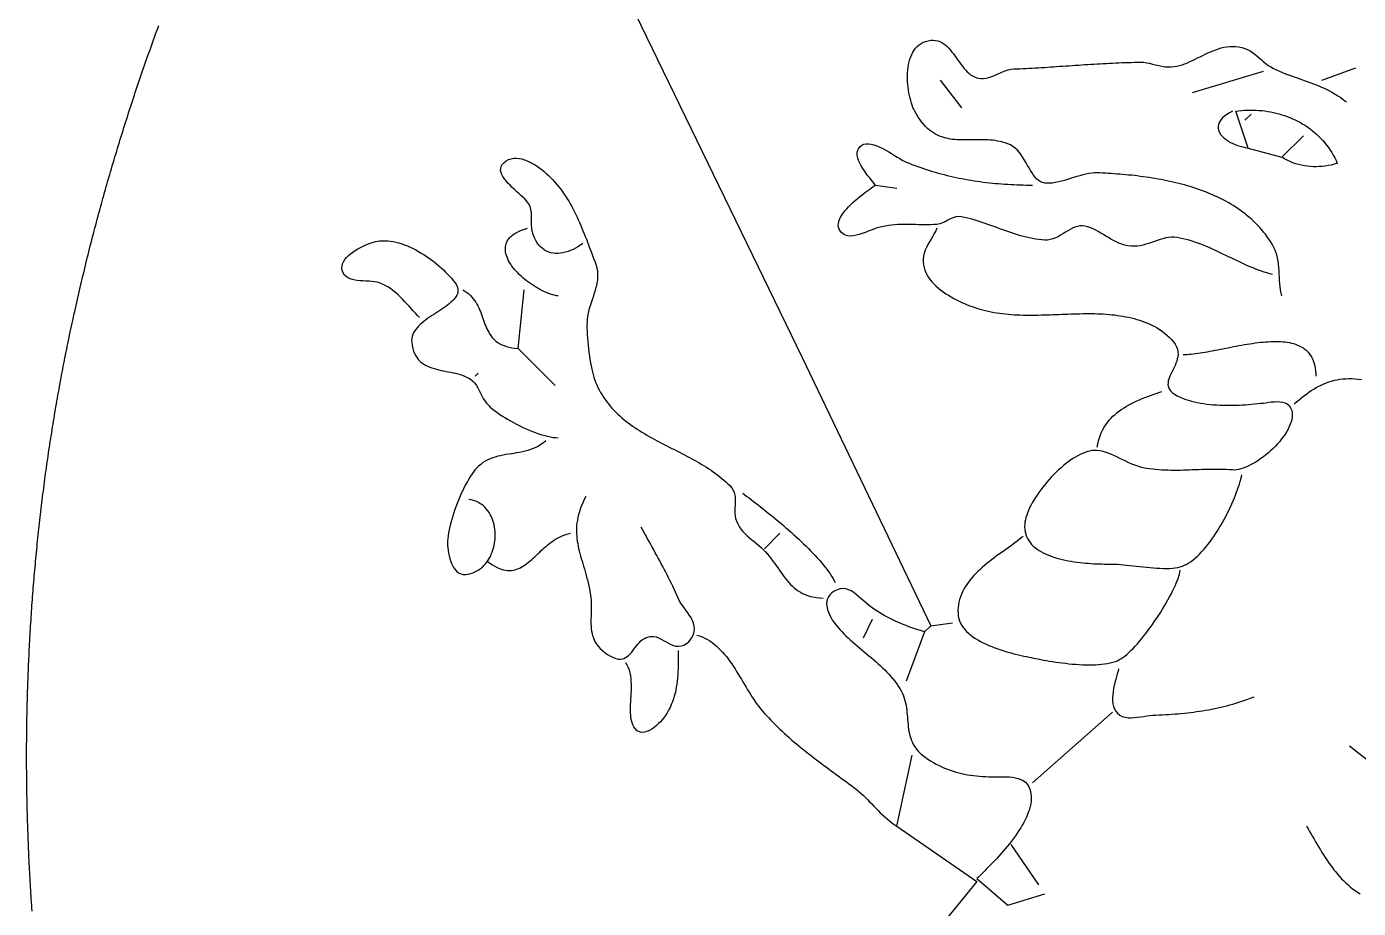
# Model space of a CAD drawing. Header units: millimetres. Extents: x 144 to 1034, y 80 to 1104.
# Drawn here: x 143.9 to 576.4, y 660.9 to 946.9 of the extents above; entities that cross this region are included whole.
import ezdxf

# ---------------------------------------------------------------- set-up
doc = ezdxf.new("R2010")
doc.units = ezdxf.units.MM
doc.layers.add('0_0_0', color=3, linetype='Continuous')

msp = doc.modelspace()

# ---------------------------------------------------------------- linework, layer by layer
at = {"layer": '0_0_0'}
for points in [[(312.69, 1010.56), (395.78, 839.56), (437.52, 752.56), (435.52, 750.56), (434.45, 750.9), (433.41, 751.24), (432.39, 751.58), (431.4, 751.92), (430.42, 752.27), (429.47, 752.62), (428.53, 752.99), (427.62, 753.36), (426.71, 753.74), (425.82, 754.14), (424.94, 754.56), (424.07, 754.99), (423.21, 755.45), (422.35, 755.93), (421.5, 756.43), (420.65, 756.96), (419.8, 757.52), (418.95, 758.11), (418.09, 758.74), (417.23, 759.4), (416.36, 760.09), (415.48, 760.83), (414.77, 761.45), (414.03, 762.1), (413.27, 762.73), (412.49, 763.33), (411.67, 763.85), (410.83, 764.27), (409.95, 764.55), (409.04, 764.66), (408.1, 764.58), (407.12, 764.27), (406.18, 763.79), (405.4, 763.24), (404.78, 762.65), (404.31, 762), (403.98, 761.31), (403.78, 760.59), (403.69, 759.84), (403.72, 759.06), (403.85, 758.27), (404.06, 757.48), (404.36, 756.67), (404.73, 755.88), (405.16, 755.09), (405.64, 754.32), (406.16, 753.58), (406.73, 752.83), (407.33, 752.1), (407.96, 751.39), (408.6, 750.68), (409.27, 750), (409.95, 749.32), (410.65, 748.65), (411.37, 747.99), (412.1, 747.34), (412.84, 746.69), (413.59, 746.05), (414.34, 745.41), (415.1, 744.77), (415.87, 744.14), (416.63, 743.5), (417.4, 742.86), (418.16, 742.22), (418.92, 741.57), (419.67, 740.92), (420.42, 740.26), (421.15, 739.6), (421.87, 738.92), (422.58, 738.23), (423.27, 737.53), (423.94, 736.82), (424.59, 736.09), (425.23, 735.35), (425.83, 734.58), (426.42, 733.8), (426.97, 733), (427.5, 732.18), (427.93, 731.41), (428.31, 730.64), (428.64, 729.87), (428.91, 729.09), (429.14, 728.31), (429.33, 727.53), (429.48, 726.75), (429.61, 725.97), (429.71, 725.2), (429.79, 724.42), (429.86, 723.64), (429.93, 722.87), (429.99, 722.1), (430.05, 721.33), (430.12, 720.57), (430.2, 719.81), (430.3, 719.06), (430.43, 718.31), (430.58, 717.57), (430.76, 716.83), (430.99, 716.1), (431.26, 715.38), (431.58, 714.67), (431.95, 713.96), (432.39, 713.27), (432.89, 712.58), (433.46, 711.91), (434.1, 711.24), (434.83, 710.59), (435.64, 709.95), (436.54, 709.32), (437.46, 708.74), (438.37, 708.19), (439.28, 707.69), (440.19, 707.22), (441.1, 706.79), (442.01, 706.38), (442.92, 706.01), (443.84, 705.68), (444.76, 705.37), (445.68, 705.09), (446.62, 704.84), (447.55, 704.61), (448.5, 704.41), (449.45, 704.24), (450.41, 704.08), (451.38, 703.95), (452.37, 703.84), (453.36, 703.75), (454.36, 703.68), (455.38, 703.63), (456.41, 703.59), (457.46, 703.57), (458.52, 703.56), (459.36, 703.57), (460.24, 703.58), (461.18, 703.59), (462.13, 703.57), (463.1, 703.53), (464.06, 703.44), (465, 703.28), (465.91, 703.05), (466.76, 702.74), (467.54, 702.32), (468.24, 701.79), (468.84, 701.13), (469.32, 700.33), (469.63, 699.59), (469.86, 698.84), (470.02, 698.06), (470.1, 697.27), (470.12, 696.46), (470.07, 695.64), (469.96, 694.81), (469.79, 693.96), (469.57, 693.11), (469.29, 692.24), (468.97, 691.38), (468.6, 690.5), (468.18, 689.62), (467.73, 688.74), (467.24, 687.87), (466.71, 686.99), (466.16, 686.11), (465.57, 685.24), (464.97, 684.37), (464.34, 683.51), (463.69, 682.66), (463.03, 681.82), (462.36, 680.99), (461.67, 680.18), (460.99, 679.38), (460.3, 678.59), (459.61, 677.83), (458.92, 677.08), (458.24, 676.35), (457.58, 675.65), (456.92, 674.97), (456.28, 674.31), (455.66, 673.68), (455.06, 673.08), (454.49, 672.51), (453.95, 671.97), (453.44, 671.47), (452.96, 670.99), (452.52, 670.56), (462.56, 661.86), (474.52, 665.56)], [(145.72, 660.01), (145.65, 660.98), (145.58, 661.94), (145.52, 662.91), (145.45, 663.87), (145.39, 664.84), (145.33, 665.8), (145.27, 666.76), (145.21, 667.73), (145.15, 668.69), (145.1, 669.66), (145.04, 670.62), (144.99, 671.59), (144.94, 672.55), (144.88, 673.52), (144.83, 674.48), (144.79, 675.45), (144.74, 676.41), (144.69, 677.38), (144.65, 678.34), (144.61, 679.31), (144.57, 680.27), (144.53, 681.24), (144.49, 682.2), (144.45, 683.17), (144.41, 684.13), (144.38, 685.1), (144.34, 686.06), (144.31, 687.03), (144.28, 687.99), (144.25, 688.96), (144.22, 689.92), (144.19, 690.88), (144.17, 691.85), (144.14, 692.81), (144.12, 693.78), (144.1, 694.74), (144.08, 695.71), (144.06, 696.67), (144.04, 697.64), (144.03, 698.6), (144.01, 699.56), (144, 700.53), (143.98, 701.49), (143.97, 702.46), (143.96, 703.42), (143.95, 704.38), (143.95, 705.35), (143.94, 706.31), (143.94, 707.28), (143.93, 708.24), (143.93, 709.2), (143.93, 710.17), (143.93, 711.13), (143.93, 712.09), (143.94, 713.06), (143.94, 714.02), (143.95, 714.98), (143.95, 715.94), (143.96, 716.91), (143.97, 717.87), (143.98, 718.83), (144, 719.8), (144.01, 720.76), (144.03, 721.72), (144.04, 722.68), (144.06, 723.64), (144.08, 724.61), (144.1, 725.57), (144.12, 726.53), (144.15, 727.49), (144.17, 728.45), (144.2, 729.42), (144.23, 730.38), (144.25, 731.34), (144.28, 732.3), (144.32, 733.26), (144.35, 734.22), (144.38, 735.18), (144.42, 736.14), (144.45, 737.1), (144.49, 738.06), (144.53, 739.02), (144.57, 739.98), (144.61, 740.94), (144.66, 741.9), (144.7, 742.86), (144.75, 743.82), (144.8, 744.78), (144.85, 745.74), (144.9, 746.7), (144.95, 747.66), (145, 748.62), (145.05, 749.57), (145.11, 750.53), (145.17, 751.49), (145.22, 752.45), (145.28, 753.41), (145.35, 754.36), (145.41, 755.32), (145.47, 756.28), (145.54, 757.24), (145.6, 758.19), (145.67, 759.15), (145.74, 760.11), (145.81, 761.06), (145.88, 762.02), (145.95, 762.97), (146.03, 763.93), (146.1, 764.89), (146.18, 765.84), (146.26, 766.8), (146.34, 767.75), (146.42, 768.7), (146.5, 769.66), (146.59, 770.61), (146.67, 771.57), (146.76, 772.52), (146.85, 773.47), (146.94, 774.43), (147.03, 775.38), (147.12, 776.33), (147.21, 777.29), (147.31, 778.24), (147.4, 779.19), (147.5, 780.14), (147.6, 781.1), (147.7, 782.05), (147.8, 783), (147.9, 783.95), (148.01, 784.9), (148.11, 785.85), (148.22, 786.8), (148.33, 787.75), (148.44, 788.7), (148.55, 789.65), (148.66, 790.6), (148.77, 791.55), (148.89, 792.5), (149.01, 793.44), (149.12, 794.39), (149.24, 795.34), (149.36, 796.29), (149.49, 797.24), (149.61, 798.18), (149.73, 799.13), (149.86, 800.08), (149.99, 801.02), (150.11, 801.97), (150.24, 802.91), (150.38, 803.86), (150.51, 804.8), (150.64, 805.75), (150.78, 806.69), (150.92, 807.64), (151.05, 808.58), (151.19, 809.52), (151.33, 810.47), (151.48, 811.41), (151.62, 812.35), (151.77, 813.3), (151.91, 814.24), (152.06, 815.18), (152.21, 816.12), (152.36, 817.06), (152.51, 818), (152.66, 818.94), (152.82, 819.88), (152.98, 820.82), (153.13, 821.76), (153.29, 822.7), (153.45, 823.64), (153.61, 824.58), (153.78, 825.52), (153.94, 826.45), (154.11, 827.39), (154.27, 828.33), (154.44, 829.26), (154.61, 830.2), (154.78, 831.14), (154.96, 832.07), (155.13, 833.01), (155.3, 833.94), (155.48, 834.88), (155.66, 835.81), (155.84, 836.74), (156.02, 837.68), (156.2, 838.61), (156.38, 839.54), (156.57, 840.47), (156.76, 841.41), (156.94, 842.34), (157.13, 843.27), (157.32, 844.2), (157.52, 845.13), (157.71, 846.06), (157.9, 846.99), (158.1, 847.92), (158.3, 848.85), (158.5, 849.78), (158.7, 850.7), (158.9, 851.63), (159.1, 852.56), (159.31, 853.53), (159.53, 854.5), (159.75, 855.47), (159.96, 856.44), (160.18, 857.42), (160.41, 858.39), (160.63, 859.36), (160.85, 860.33), (161.08, 861.3), (161.3, 862.27), (161.53, 863.24), (161.76, 864.21), (161.99, 865.18), (162.22, 866.14), (162.45, 867.11), (162.69, 868.08), (162.92, 869.05), (163.16, 870.02), (163.4, 870.99), (163.64, 871.95), (163.88, 872.92), (164.12, 873.89), (164.37, 874.85), (164.61, 875.82), (164.86, 876.79), (165.11, 877.75), (165.36, 878.72), (165.61, 879.68), (165.86, 880.65), (166.11, 881.61), (166.37, 882.58), (166.62, 883.54), (166.88, 884.51), (167.14, 885.47), (167.4, 886.43), (167.66, 887.4), (167.93, 888.36), (168.19, 889.32), (168.45, 890.28), (168.72, 891.24), (168.99, 892.21), (169.26, 893.17), (169.53, 894.13), (169.8, 895.09), (170.08, 896.05), (170.35, 897.01), (170.63, 897.97), (170.91, 898.93), (171.18, 899.88), (171.46, 900.84), (171.75, 901.8), (172.03, 902.76), (172.31, 903.72), (172.6, 904.67), (172.89, 905.63), (173.17, 906.58), (173.46, 907.54), (173.76, 908.5), (174.05, 909.45), (174.34, 910.41), (174.64, 911.36), (174.93, 912.31), (175.23, 913.27), (175.53, 914.22), (175.83, 915.17), (176.13, 916.13), (176.44, 917.08), (176.74, 918.03), (177.05, 918.98), (177.35, 919.93), (177.66, 920.88), (177.97, 921.83), (178.28, 922.78), (178.59, 923.73), (178.91, 924.68), (179.22, 925.63), (179.54, 926.57), (179.86, 927.52), (180.18, 928.47), (180.5, 929.41), (180.82, 930.36), (181.14, 931.31), (181.47, 932.25), (181.79, 933.2), (182.12, 934.14), (182.45, 935.08), (182.78, 936.03), (183.11, 936.97), (183.44, 937.91), (183.78, 938.85), (184.11, 939.8), (184.45, 940.74), (184.79, 941.68), (185.13, 942.62), (185.47, 943.56), (185.81, 944.5), (186.15, 945.43), (186.5, 946.37), (186.84, 947.31)], [(551.52, 859.56), (551.29, 860.52), (551.11, 861.52), (550.98, 862.53), (550.87, 863.57), (550.79, 864.62), (550.72, 865.68), (550.66, 866.74), (550.6, 867.79), (550.52, 868.85), (550.42, 869.88), (550.28, 870.9), (550.11, 871.9), (549.88, 872.87), (549.6, 873.81), (549.25, 874.7), (548.82, 875.56), (548.33, 876.4), (547.81, 877.22), (547.28, 878.02), (546.73, 878.81), (546.16, 879.57), (545.58, 880.31), (544.97, 881.04), (544.35, 881.75), (543.72, 882.44), (543.06, 883.11), (542.4, 883.76), (541.71, 884.4), (541.01, 885.02), (540.3, 885.62), (539.57, 886.2), (538.83, 886.77), (538.08, 887.32), (537.31, 887.86), (536.54, 888.38), (535.74, 888.88), (534.94, 889.37), (534.13, 889.85), (533.3, 890.31), (532.47, 890.75), (531.62, 891.18), (530.77, 891.6), (529.9, 892), (529.03, 892.39), (528.15, 892.76), (527.26, 893.13), (526.37, 893.48), (525.46, 893.81), (524.55, 894.14), (523.63, 894.45), (522.71, 894.75), (521.78, 895.04), (520.85, 895.31), (519.91, 895.58), (518.97, 895.83), (518.02, 896.08), (517.07, 896.31), (516.12, 896.53), (515.16, 896.75), (514.2, 896.95), (513.24, 897.14), (512.28, 897.33), (511.31, 897.5), (510.35, 897.67), (509.38, 897.83), (508.42, 897.98), (507.46, 898.12), (506.49, 898.25), (505.53, 898.38), (504.57, 898.5), (503.61, 898.61), (502.66, 898.71), (501.7, 898.81), (500.75, 898.9), (499.81, 898.99), (498.87, 899.07), (497.93, 899.14), (497, 899.21), (496.07, 899.27), (495.15, 899.33), (494.23, 899.38), (493.32, 899.43), (492.42, 899.48), (491.52, 899.52), (490.66, 899.52), (489.77, 899.44), (488.84, 899.3), (487.89, 899.11), (486.91, 898.87), (485.92, 898.6), (484.92, 898.31), (483.91, 898), (482.9, 897.68), (481.89, 897.37), (480.89, 897.08), (479.91, 896.8), (478.94, 896.56), (478, 896.37), (477.09, 896.22), (476.22, 896.14), (475.38, 896.13), (474.59, 896.21), (473.84, 896.37), (473.18, 896.64), (472.56, 897.03), (471.98, 897.52), (471.44, 898.1), (470.92, 898.77), (470.42, 899.49), (469.93, 900.28), (469.45, 901.1), (468.96, 901.94), (468.47, 902.8), (467.96, 903.66), (467.43, 904.51), (466.87, 905.33), (466.28, 906.11), (465.64, 906.83), (464.95, 907.5), (464.21, 908.08), (463.4, 908.57), (462.52, 908.95), (461.7, 909.23), (460.87, 909.46), (460.05, 909.66), (459.23, 909.83), (458.42, 909.96), (457.61, 910.07), (456.8, 910.15), (456, 910.21), (455.2, 910.25), (454.41, 910.27), (453.62, 910.28), (452.83, 910.28), (452.05, 910.27), (451.28, 910.26), (450.51, 910.25), (449.75, 910.23), (448.99, 910.22), (448.24, 910.22), (447.49, 910.22), (446.75, 910.24), (446.01, 910.27), (445.28, 910.32), (444.56, 910.39), (443.85, 910.49), (443.14, 910.61), (442.44, 910.76), (441.74, 910.95), (441.06, 911.17), (440.38, 911.42), (439.7, 911.72), (439.04, 912.06), (438.38, 912.45), (437.74, 912.89), (437.1, 913.39), (436.46, 913.93), (435.84, 914.54), (435.23, 915.21), (434.62, 915.94), (434.03, 916.73), (433.44, 917.6), (432.86, 918.54), (432.29, 919.56), (432.01, 920.13), (431.73, 920.76), (431.47, 921.45), (431.22, 922.17), (430.99, 922.95), (430.78, 923.75), (430.59, 924.59), (430.42, 925.46), (430.27, 926.36), (430.15, 927.27), (430.06, 928.19), (429.99, 929.13), (429.96, 930.07), (429.96, 931), (429.99, 931.94), (430.06, 932.86), (430.17, 933.77), (430.31, 934.66), (430.5, 935.53), (430.73, 936.37), (431.01, 937.18), (431.33, 937.94), (431.7, 938.67), (432.13, 939.35), (432.6, 939.98), (433.13, 940.55), (433.71, 941.06), (434.35, 941.5), (435.05, 941.87), (435.82, 942.17), (436.64, 942.39), (437.53, 942.52), (438.32, 942.55), (439.07, 942.48), (439.78, 942.33), (440.45, 942.09), (441.09, 941.77), (441.7, 941.39), (442.28, 940.95), (442.84, 940.46), (443.38, 939.92), (443.9, 939.33), (444.4, 938.72), (444.9, 938.08), (445.39, 937.42), (445.87, 936.75), (446.35, 936.08), (446.82, 935.41), (447.31, 934.74), (447.8, 934.1), (448.3, 933.48), (448.81, 932.89), (449.34, 932.33), (449.89, 931.82), (450.46, 931.36), (451.06, 930.97), (451.69, 930.63), (452.35, 930.37), (453.04, 930.19), (453.77, 930.1), (454.54, 930.1), (455.49, 930.22), (456.41, 930.44), (457.31, 930.74), (458.19, 931.09), (459.07, 931.48), (459.95, 931.88), (460.83, 932.27), (461.72, 932.62), (462.63, 932.91), (463.56, 933.12), (464.52, 933.22), (465.5, 933.26), (466.47, 933.3), (467.45, 933.35), (468.44, 933.4), (469.42, 933.45), (470.41, 933.51), (471.4, 933.56), (472.39, 933.62), (473.39, 933.68), (474.39, 933.75), (475.39, 933.81), (476.39, 933.88), (477.39, 933.94), (478.39, 934.01), (479.4, 934.08), (480.41, 934.15), (481.42, 934.21), (482.42, 934.28), (483.43, 934.35), (484.44, 934.42), (485.45, 934.49), (486.46, 934.56), (487.48, 934.62), (488.49, 934.69), (489.5, 934.75), (490.51, 934.81), (491.52, 934.87), (492.53, 934.93), (493.54, 934.99), (494.54, 935.04), (495.55, 935.09), (496.56, 935.14), (497.56, 935.19), (498.56, 935.23), (499.56, 935.27), (500.56, 935.31), (501.56, 935.34), (502.55, 935.37), (503.55, 935.39), (504.54, 935.41), (505.52, 935.43), (506.54, 935.39), (507.55, 935.26), (508.55, 935.06), (509.55, 934.83), (510.53, 934.58), (511.52, 934.33), (512.51, 934.11), (513.51, 933.95), (514.51, 933.87), (515.52, 933.89), (516.45, 933.99), (517.35, 934.15), (518.24, 934.36), (519.12, 934.61), (519.98, 934.9), (520.83, 935.23), (521.68, 935.59), (522.51, 935.97), (523.35, 936.37), (524.17, 936.78), (525, 937.19), (525.83, 937.61), (526.66, 938.01), (527.49, 938.41), (528.34, 938.79), (529.19, 939.15), (530.05, 939.48), (530.92, 939.77), (531.8, 940.03), (532.71, 940.24), (533.63, 940.4), (534.57, 940.5), (535.53, 940.54), (536.51, 940.51), (537.52, 940.41), (538.55, 940.21), (539.49, 939.91), (540.37, 939.52), (541.2, 939.07), (541.98, 938.55), (542.73, 937.99), (543.45, 937.4), (544.16, 936.78), (544.88, 936.16), (545.6, 935.55), (546.34, 934.95), (547.11, 934.38), (547.92, 933.86), (548.78, 933.4), (549.8, 932.92), (550.79, 932.48), (551.77, 932.06), (552.73, 931.67), (553.67, 931.31), (554.61, 930.96), (555.53, 930.62), (556.44, 930.3), (557.34, 929.98), (558.23, 929.67), (559.12, 929.36), (560, 929.05), (560.88, 928.74), (561.75, 928.41), (562.63, 928.07), (563.5, 927.72), (564.37, 927.35), (565.25, 926.95), (566.13, 926.53), (567.02, 926.08), (567.91, 925.59), (568.81, 925.07), (569.72, 924.51), (570.64, 923.91), (571.58, 923.26), (572.52, 922.56)], [(522.52, 925.56), (545.52, 932.56)], [(564.52, 929.56), (575.52, 933.56)], [(440.52, 929.56), (447.52, 920.56)], [(535.52, 919.56), (534.53, 919.01), (533.66, 918.45), (532.92, 917.9), (532.29, 917.34), (531.79, 916.78), (531.39, 916.22), (531.1, 915.66), (530.91, 915.11), (530.81, 914.57), (530.81, 914.03), (530.9, 913.5), (531.07, 912.98), (531.32, 912.48), (531.64, 911.98), (532.04, 911.51), (532.5, 911.05), (533.01, 910.61), (533.59, 910.18), (534.22, 909.78), (534.89, 909.41), (535.6, 909.06), (536.36, 908.73), (537.14, 908.44), (537.96, 908.17), (538.79, 907.93), (539.65, 907.73), (540.52, 907.56), (536.52, 919.56), (537.46, 919.68), (538.41, 919.77), (539.35, 919.84), (540.3, 919.88), (541.25, 919.9), (542.2, 919.89), (543.14, 919.85), (544.09, 919.79), (545.03, 919.71), (545.97, 919.59), (546.91, 919.46), (547.84, 919.29), (548.76, 919.1), (549.68, 918.89), (550.6, 918.65), (551.5, 918.38), (552.39, 918.09), (553.28, 917.77), (554.15, 917.43), (555.02, 917.06), (555.87, 916.67), (556.71, 916.25), (557.53, 915.8), (558.34, 915.33), (559.14, 914.84), (559.91, 914.32), (560.68, 913.77), (561.42, 913.2), (562.15, 912.6), (562.85, 911.98), (563.54, 911.34), (564.2, 910.66), (564.85, 909.97), (565.47, 909.24), (566.06, 908.5), (566.64, 907.72), (567.19, 906.92), (567.71, 906.1), (568.2, 905.25), (568.67, 904.38), (569.11, 903.48), (569.52, 902.56), (568.55, 902.29), (567.57, 902.06), (566.6, 901.87), (565.62, 901.72), (564.64, 901.61), (563.67, 901.53), (562.69, 901.5), (561.72, 901.52), (560.76, 901.57), (559.8, 901.67), (558.84, 901.81), (557.89, 901.99), (556.95, 902.22), (556.02, 902.49), (555.1, 902.81), (554.19, 903.18), (553.29, 903.59), (552.4, 904.05), (551.52, 904.56), (558.52, 911.56)], [(541.52, 918.56), (539.52, 916.56)], [(548.52, 866.56), (547.6, 866.79), (546.68, 867.05), (545.76, 867.33), (544.86, 867.63), (543.95, 867.95), (543.05, 868.29), (542.15, 868.65), (541.26, 869.02), (540.37, 869.4), (539.48, 869.8), (538.59, 870.2), (537.71, 870.62), (536.82, 871.04), (535.94, 871.46), (535.05, 871.89), (534.17, 872.32), (533.28, 872.75), (532.39, 873.18), (531.5, 873.61), (530.6, 874.03), (529.71, 874.45), (528.81, 874.85), (527.9, 875.25), (526.99, 875.64), (526.08, 876.01), (525.15, 876.37), (524.23, 876.71), (523.29, 877.04), (522.35, 877.34), (521.4, 877.63), (520.45, 877.89), (519.48, 878.13), (518.51, 878.34), (517.52, 878.52), (516.58, 878.63), (515.64, 878.64), (514.71, 878.55), (513.79, 878.39), (512.87, 878.16), (511.96, 877.89), (511.05, 877.59), (510.14, 877.27), (509.22, 876.94), (508.3, 876.62), (507.37, 876.33), (506.43, 876.08), (505.48, 875.88), (504.51, 875.74), (503.53, 875.69), (502.52, 875.74), (501.48, 875.88), (500.48, 876.1), (499.52, 876.39), (498.6, 876.73), (497.71, 877.13), (496.85, 877.56), (496.01, 878.02), (495.18, 878.5), (494.36, 879), (493.55, 879.49), (492.74, 879.98), (491.92, 880.45), (491.08, 880.9), (490.23, 881.31), (489.36, 881.67), (488.46, 881.98), (487.52, 882.23), (486.7, 882.34), (485.9, 882.3), (485.11, 882.15), (484.33, 881.89), (483.55, 881.55), (482.77, 881.15), (482, 880.7), (481.22, 880.22), (480.44, 879.73), (479.65, 879.26), (478.84, 878.81), (478.02, 878.41), (477.18, 878.08), (476.32, 877.84), (475.44, 877.7), (474.52, 877.68), (473.54, 877.76), (472.56, 877.87), (471.57, 878.01), (470.59, 878.18), (469.62, 878.38), (468.64, 878.61), (467.67, 878.85), (466.69, 879.12), (465.72, 879.41), (464.75, 879.72), (463.78, 880.03), (462.82, 880.36), (461.85, 880.7), (460.89, 881.05), (459.93, 881.4), (458.96, 881.75), (458.01, 882.1), (457.05, 882.45), (456.09, 882.79), (455.13, 883.13), (454.18, 883.46), (453.23, 883.77), (452.27, 884.07), (451.32, 884.35), (450.37, 884.62), (449.42, 884.86), (448.47, 885.08), (447.52, 885.27), (446.54, 885.34), (445.62, 885.21), (444.74, 884.93), (443.89, 884.55), (443.05, 884.11), (442.21, 883.66), (441.36, 883.26), (440.46, 882.95), (439.52, 882.79), (438.48, 882.72), (437.45, 882.68), (436.44, 882.66), (435.45, 882.66), (434.47, 882.67), (433.5, 882.69), (432.54, 882.72), (431.59, 882.74), (430.63, 882.76), (429.67, 882.78), (428.71, 882.78), (427.75, 882.76), (426.77, 882.72), (425.78, 882.66), (424.77, 882.56), (423.74, 882.43), (422.7, 882.26), (421.62, 882.04), (420.52, 881.78), (419.81, 881.56), (419.02, 881.28), (418.15, 880.94), (417.23, 880.57), (416.27, 880.2), (415.28, 879.85), (414.3, 879.53), (413.32, 879.27), (412.36, 879.09), (411.45, 879.02), (410.6, 879.07), (409.82, 879.26), (409.13, 879.63), (408.52, 880.14), (408.06, 880.68), (407.73, 881.25), (407.53, 881.85), (407.46, 882.47), (407.5, 883.11), (407.64, 883.77), (407.88, 884.43), (408.21, 885.11), (408.61, 885.8), (409.09, 886.48), (409.63, 887.17), (410.21, 887.86), (410.85, 888.53), (411.52, 889.2), (412.21, 889.86), (412.93, 890.5), (413.65, 891.12), (414.37, 891.71), (415.09, 892.29), (415.79, 892.83), (416.47, 893.34), (417.11, 893.82), (417.71, 894.26), (418.26, 894.65), (418.75, 895), (419.18, 895.31), (419.52, 895.56), (419.16, 896.02), (418.72, 896.56), (418.22, 897.18), (417.68, 897.85), (417.11, 898.57), (416.53, 899.34), (415.96, 900.14), (415.41, 900.96), (414.9, 901.8), (414.46, 902.64), (414.09, 903.48), (413.82, 904.31), (413.66, 905.11), (413.62, 905.88), (413.74, 906.62), (414.01, 907.3), (414.47, 907.92), (415.13, 908.48), (415.79, 908.81), (416.52, 908.97), (417.32, 908.98), (418.17, 908.86), (419.07, 908.63), (420, 908.3), (420.95, 907.88), (421.92, 907.4), (422.89, 906.87), (423.86, 906.31), (424.8, 905.74), (425.72, 905.18), (426.6, 904.63), (427.43, 904.13), (428.2, 903.68), (428.9, 903.3), (429.52, 903.01), (430.46, 902.63), (431.4, 902.27), (432.35, 901.91), (433.29, 901.57), (434.24, 901.23), (435.19, 900.91), (436.14, 900.6), (437.09, 900.29), (438.05, 900), (439.01, 899.72), (439.96, 899.45), (440.93, 899.19), (441.89, 898.94), (442.85, 898.69), (443.82, 898.46), (444.79, 898.24), (445.76, 898.03), (446.73, 897.83), (447.7, 897.63), (448.68, 897.45), (449.65, 897.27), (450.63, 897.11), (451.61, 896.95), (452.59, 896.8), (453.58, 896.66), (454.56, 896.53), (455.55, 896.41), (456.54, 896.3), (457.53, 896.19), (458.52, 896.1), (459.51, 896.01), (460.51, 895.93), (461.5, 895.86), (462.5, 895.79), (463.5, 895.74), (464.5, 895.69), (465.5, 895.65), (466.5, 895.62), (467.5, 895.59), (468.51, 895.57), (469.52, 895.56), (470.52, 895.56)], [(324.52, 876.56), (323.75, 876.02), (322.96, 875.52), (322.16, 875.06), (321.35, 874.66), (320.54, 874.3), (319.72, 874), (318.9, 873.76), (318.09, 873.57), (317.28, 873.44), (316.48, 873.38), (315.7, 873.39), (314.93, 873.46), (314.18, 873.6), (313.45, 873.82), (312.75, 874.11), (312.08, 874.48), (311.44, 874.93), (310.83, 875.46), (310.27, 876.08), (309.74, 876.79), (309.26, 877.59), (308.83, 878.48), (308.45, 879.47), (308.13, 880.56), (307.93, 881.6), (307.85, 882.62), (307.85, 883.62), (307.88, 884.62), (307.89, 885.61), (307.84, 886.6), (307.69, 887.58), (307.4, 888.57), (306.91, 889.56), (306.58, 890.02), (306.16, 890.51), (305.65, 891.04), (305.06, 891.61), (304.42, 892.2), (303.74, 892.82), (303.03, 893.46), (302.3, 894.12), (301.59, 894.8), (300.89, 895.48), (300.23, 896.18), (299.62, 896.88), (299.07, 897.58), (298.6, 898.28), (298.23, 898.97), (297.98, 899.65), (297.85, 900.32), (297.86, 900.98), (298.03, 901.61), (298.37, 902.23), (298.9, 902.81), (299.65, 903.39), (300.44, 903.82), (301.26, 904.1), (302.11, 904.25), (302.97, 904.27), (303.85, 904.2), (304.74, 904.02), (305.63, 903.76), (306.51, 903.42), (307.37, 903.02), (308.22, 902.57), (309.04, 902.08), (309.83, 901.57), (310.58, 901.03), (311.28, 900.5), (311.93, 899.96), (312.52, 899.45), (313.28, 898.76), (314.01, 898.05), (314.7, 897.32), (315.38, 896.59), (316.03, 895.84), (316.65, 895.08), (317.25, 894.3), (317.83, 893.52), (318.39, 892.72), (318.93, 891.92), (319.45, 891.1), (319.95, 890.28), (320.44, 889.44), (320.91, 888.6), (321.36, 887.74), (321.8, 886.88), (322.23, 886.02), (322.64, 885.14), (323.05, 884.26), (323.44, 883.37), (323.83, 882.48), (324.21, 881.58), (324.58, 880.68), (324.95, 879.77), (325.31, 878.86), (325.67, 877.95), (326.02, 877.03), (326.37, 876.11), (326.73, 875.19), (327.08, 874.26), (327.43, 873.34), (327.79, 872.41), (328.15, 871.48), (328.52, 870.56), (328.87, 869.55), (329.11, 868.55), (329.27, 867.58), (329.33, 866.61), (329.32, 865.66), (329.25, 864.73), (329.11, 863.8), (328.92, 862.87), (328.69, 861.95), (328.43, 861.04), (328.14, 860.12), (327.84, 859.2), (327.52, 858.28), (327.22, 857.36), (326.92, 856.42), (326.64, 855.48), (326.39, 854.53), (326.18, 853.56), (326.06, 852.83), (325.97, 852.03), (325.91, 851.14), (325.88, 850.19), (325.88, 849.18), (325.9, 848.13), (325.95, 847.03), (326.02, 845.9), (326.11, 844.76), (326.22, 843.6), (326.35, 842.43), (326.5, 841.27), (326.66, 840.13), (326.83, 839.01), (327.02, 837.92), (327.22, 836.87), (327.43, 835.87), (327.65, 834.93), (327.87, 834.06), (328.11, 833.27), (328.34, 832.56), (328.69, 831.65), (329.06, 830.76), (329.45, 829.9), (329.87, 829.07), (330.31, 828.25), (330.77, 827.46), (331.26, 826.7), (331.77, 825.95), (332.29, 825.22), (332.84, 824.52), (333.41, 823.83), (333.99, 823.16), (334.59, 822.51), (335.21, 821.88), (335.85, 821.26), (336.5, 820.66), (337.17, 820.08), (337.85, 819.51), (338.54, 818.95), (339.25, 818.41), (339.97, 817.88), (340.7, 817.36), (341.44, 816.85), (342.2, 816.35), (342.96, 815.87), (343.73, 815.39), (344.51, 814.92), (345.29, 814.46), (346.09, 814), (346.89, 813.55), (347.69, 813.11), (348.5, 812.68), (349.32, 812.24), (350.13, 811.81), (350.96, 811.39), (351.78, 810.97), (352.6, 810.55), (353.43, 810.13), (354.25, 809.71), (355.07, 809.29), (355.9, 808.87), (356.72, 808.44), (357.54, 808.02), (358.35, 807.59), (359.16, 807.16), (359.97, 806.73), (360.77, 806.29), (361.56, 805.84), (362.35, 805.39), (363.13, 804.93), (363.9, 804.46), (364.66, 803.99), (365.42, 803.51), (366.16, 803.01), (366.89, 802.51), (367.61, 801.99), (368.32, 801.47), (369.02, 800.93), (369.7, 800.38), (370.37, 799.81), (371.02, 799.23), (371.66, 798.64), (372.28, 798.03), (372.92, 797.29), (373.38, 796.53), (373.71, 795.76), (373.91, 794.97), (374.02, 794.16), (374.05, 793.35), (374.03, 792.52), (373.98, 791.68), (373.93, 790.84), (373.9, 789.99), (373.9, 789.14), (373.97, 788.28), (374.13, 787.42), (374.4, 786.56), (374.82, 785.62), (375.32, 784.74), (375.89, 783.93), (376.52, 783.18), (377.19, 782.47), (377.91, 781.79), (378.65, 781.14), (379.42, 780.5), (380.19, 779.87), (380.97, 779.24), (381.73, 778.6), (382.47, 777.93), (383.18, 777.23), (383.86, 776.51), (384.49, 775.79), (385.1, 775.05), (385.69, 774.31), (386.25, 773.57), (386.79, 772.83), (387.31, 772.1), (387.83, 771.37), (388.34, 770.64), (388.84, 769.93), (389.35, 769.23), (389.85, 768.54), (390.37, 767.88), (390.89, 767.23), (391.43, 766.6), (391.99, 766), (392.56, 765.43), (393.17, 764.89), (393.8, 764.37), (394.47, 763.9), (395.17, 763.46), (395.91, 763.06), (396.69, 762.7), (397.53, 762.38), (398.41, 762.11), (399.35, 761.9), (400.34, 761.73), (401.4, 761.62), (402.52, 761.56)], [(540.52, 907.56), (551.52, 904.56)], [(419.52, 895.56), (426.52, 894.56)], [(316.52, 859.56), (315.93, 859.66), (315.32, 859.8), (314.7, 859.97), (314.06, 860.16), (313.42, 860.39), (312.76, 860.65), (312.11, 860.93), (311.44, 861.24), (310.78, 861.58), (310.11, 861.94), (309.45, 862.32), (308.79, 862.72), (308.14, 863.14), (307.5, 863.58), (306.86, 864.03), (306.24, 864.51), (305.63, 864.99), (305.04, 865.5), (304.47, 866.01), (303.91, 866.54), (303.38, 867.07), (302.87, 867.62), (302.39, 868.17), (301.94, 868.73), (301.51, 869.29), (301.12, 869.86), (300.76, 870.43), (300.44, 871), (300.16, 871.58), (299.92, 872.15), (299.71, 872.72), (299.56, 873.29), (299.45, 873.85), (299.38, 874.4), (299.37, 874.95), (299.41, 875.5), (299.5, 876.03), (299.65, 876.55), (299.85, 877.06), (300.12, 877.56), (300.45, 878.04), (300.84, 878.51), (301.3, 878.96), (301.83, 879.4), (302.42, 879.81), (303.09, 880.21), (303.83, 880.58), (304.65, 880.93), (305.55, 881.26), (306.52, 881.56)], [(439.52, 881.56), (439.12, 880.69), (438.66, 879.81), (438.15, 878.93), (437.62, 878.04), (437.08, 877.14), (436.57, 876.23), (436.1, 875.32), (435.68, 874.39), (435.36, 873.46), (435.13, 872.51), (435.03, 871.56), (435.04, 870.62), (435.14, 869.71), (435.33, 868.83), (435.6, 867.98), (435.94, 867.15), (436.35, 866.35), (436.82, 865.57), (437.36, 864.82), (437.95, 864.1), (438.59, 863.4), (439.28, 862.73), (440.01, 862.09), (440.77, 861.47), (441.57, 860.88), (442.39, 860.31), (443.23, 859.78), (444.09, 859.26), (444.96, 858.78), (445.84, 858.32), (446.72, 857.88), (447.59, 857.48), (448.46, 857.1), (449.32, 856.74), (450.16, 856.41), (450.98, 856.11), (451.77, 855.84), (452.52, 855.59), (453.43, 855.31), (454.34, 855.06), (455.25, 854.82), (456.17, 854.61), (457.09, 854.42), (458.02, 854.25), (458.96, 854.09), (459.89, 853.96), (460.83, 853.83), (461.78, 853.73), (462.73, 853.64), (463.68, 853.56), (464.63, 853.5), (465.59, 853.45), (466.55, 853.41), (467.51, 853.38), (468.47, 853.37), (469.44, 853.36), (470.4, 853.36), (471.37, 853.37), (472.34, 853.38), (473.31, 853.4), (474.28, 853.42), (475.25, 853.45), (476.23, 853.49), (477.2, 853.52), (478.17, 853.56), (479.14, 853.6), (480.11, 853.63), (481.08, 853.67), (482.05, 853.71), (483.02, 853.74), (483.98, 853.77), (484.95, 853.8), (485.91, 853.82), (486.87, 853.83), (487.83, 853.84), (488.78, 853.85), (489.74, 853.84), (490.69, 853.83), (491.63, 853.8), (492.57, 853.77), (493.51, 853.72), (494.45, 853.66), (495.38, 853.59), (496.31, 853.5), (497.23, 853.4), (498.14, 853.28), (499.06, 853.15), (499.96, 853), (500.86, 852.84), (501.76, 852.65), (502.65, 852.44), (503.53, 852.22), (504.41, 851.97), (505.28, 851.7), (506.14, 851.41), (507, 851.09), (507.85, 850.75), (508.69, 850.38), (509.52, 849.99), (510.24, 849.62), (511.01, 849.19), (511.8, 848.69), (512.61, 848.15), (513.42, 847.55), (514.21, 846.9), (514.96, 846.22), (515.66, 845.49), (516.28, 844.73), (516.83, 843.94), (517.27, 843.12), (517.59, 842.28), (517.77, 841.43), (517.8, 840.56), (517.72, 839.83), (517.57, 839.12), (517.36, 838.42), (517.11, 837.73), (516.82, 837.05), (516.51, 836.38), (516.19, 835.72), (515.87, 835.07), (515.56, 834.44), (515.27, 833.81), (515.02, 833.2), (514.8, 832.59), (514.64, 832), (514.55, 831.42), (514.54, 830.85), (514.61, 830.29), (514.79, 829.75), (515.07, 829.21), (515.48, 828.68), (516.02, 828.17), (516.7, 827.67), (517.54, 827.17), (518.54, 826.69), (519.42, 826.33), (520.32, 826.01), (521.24, 825.71), (522.18, 825.44), (523.14, 825.2), (524.12, 824.99), (525.12, 824.8), (526.13, 824.64), (527.15, 824.5), (528.18, 824.38), (529.22, 824.29), (530.27, 824.22), (531.32, 824.16), (532.38, 824.13), (533.43, 824.11), (534.49, 824.11), (535.54, 824.12), (536.59, 824.15), (537.63, 824.19), (538.66, 824.24), (539.69, 824.3), (540.7, 824.38), (541.7, 824.46), (542.68, 824.54), (543.65, 824.64), (544.6, 824.74), (545.52, 824.84), (546.3, 824.94), (547.15, 825.06), (548.05, 825.18), (548.98, 825.26), (549.91, 825.3), (550.83, 825.27), (551.71, 825.15), (552.52, 824.92), (553.25, 824.55), (553.88, 824.02), (554.37, 823.32), (554.71, 822.41), (554.83, 821.72), (554.87, 821.01), (554.83, 820.27), (554.71, 819.52), (554.52, 818.75), (554.25, 817.97), (553.93, 817.17), (553.54, 816.38), (553.09, 815.58), (552.59, 814.78), (552.04, 813.98), (551.44, 813.18), (550.81, 812.4), (550.13, 811.63), (549.42, 810.87), (548.69, 810.13), (547.92, 809.41), (547.14, 808.71), (546.34, 808.04), (545.52, 807.4), (544.7, 806.79), (543.87, 806.22), (543.04, 805.68), (542.21, 805.19), (541.38, 804.74), (540.57, 804.34), (539.78, 803.99), (539, 803.69), (538.24, 803.45), (537.51, 803.27), (536.81, 803.15), (536.15, 803.09), (535.52, 803.11), (534.51, 803.18), (533.5, 803.24), (532.5, 803.27), (531.5, 803.3), (530.5, 803.31), (529.5, 803.31), (528.5, 803.29), (527.5, 803.27), (526.51, 803.25), (525.52, 803.22), (524.52, 803.18), (523.53, 803.14), (522.54, 803.11), (521.55, 803.07), (520.56, 803.04), (519.57, 803.01), (518.57, 802.99), (517.58, 802.98), (516.59, 802.97), (515.59, 802.98), (514.59, 803), (513.59, 803.03), (512.59, 803.09), (511.59, 803.15), (510.58, 803.24), (509.57, 803.35), (508.56, 803.48), (507.54, 803.64), (506.52, 803.82), (505.63, 804.03), (504.72, 804.31), (503.78, 804.65), (502.83, 805.04), (501.87, 805.47), (500.9, 805.92), (499.92, 806.39), (498.94, 806.87), (497.96, 807.34), (496.98, 807.79), (496.02, 808.21), (495.06, 808.58), (494.11, 808.91), (493.18, 809.17), (492.27, 809.36), (491.38, 809.46), (490.52, 809.46), (489.82, 809.39), (489.09, 809.25), (488.35, 809.06), (487.6, 808.81), (486.83, 808.5), (486.05, 808.14), (485.26, 807.74), (484.47, 807.28), (483.67, 806.79), (482.87, 806.25), (482.07, 805.67), (481.27, 805.06), (480.48, 804.41), (479.69, 803.73), (478.92, 803.03), (478.15, 802.3), (477.39, 801.54), (476.65, 800.76), (475.92, 799.97), (475.22, 799.16), (474.53, 798.34), (473.87, 797.51), (473.23, 796.67), (472.61, 795.82), (472.03, 794.98), (471.48, 794.13), (470.96, 793.29), (470.47, 792.45), (470.02, 791.61), (469.62, 790.79), (469.25, 789.99), (468.92, 789.19), (468.65, 788.42), (468.41, 787.67), (468.23, 786.94), (468.1, 786.23), (468.02, 785.56), (467.99, 784.67), (468.04, 783.83), (468.16, 783.02), (468.35, 782.26), (468.61, 781.53), (468.93, 780.84), (469.31, 780.19), (469.75, 779.57), (470.24, 778.98), (470.79, 778.43), (471.38, 777.91), (472.02, 777.43), (472.7, 776.97), (473.42, 776.54), (474.18, 776.14), (474.97, 775.77), (475.79, 775.43), (476.64, 775.11), (477.51, 774.81), (478.4, 774.54), (479.31, 774.29), (480.24, 774.06), (481.17, 773.86), (482.12, 773.67), (483.07, 773.5), (484.02, 773.35), (484.97, 773.22), (485.92, 773.1), (486.86, 773), (487.8, 772.91), (488.72, 772.83), (489.62, 772.76), (490.5, 772.71), (491.37, 772.67), (492.2, 772.63), (493.01, 772.61), (493.79, 772.59), (494.53, 772.57), (495.24, 772.56), (495.9, 772.56), (496.52, 772.56), (497.33, 772.54), (498.19, 772.5), (499.1, 772.44), (500.06, 772.36), (501.06, 772.26), (502.1, 772.15), (503.16, 772.03), (504.25, 771.9), (505.35, 771.78), (506.46, 771.66), (507.58, 771.54), (508.7, 771.43), (509.81, 771.34), (510.91, 771.26), (511.99, 771.2), (513.05, 771.17), (514.07, 771.16), (515.06, 771.19), (516, 771.25), (516.9, 771.35), (517.74, 771.49), (518.52, 771.68), (519.24, 771.91), (519.94, 772.21), (520.64, 772.57), (521.33, 772.99), (522.03, 773.46), (522.73, 773.99), (523.42, 774.56), (524.11, 775.18), (524.8, 775.85), (525.47, 776.56), (526.15, 777.3), (526.81, 778.08), (527.47, 778.9), (528.12, 779.74), (528.75, 780.61), (529.38, 781.5), (530, 782.42), (530.6, 783.35), (531.19, 784.3), (531.76, 785.27), (532.32, 786.24), (532.86, 787.22), (533.38, 788.2), (533.89, 789.19), (534.37, 790.17), (534.84, 791.15), (535.28, 792.12), (535.71, 793.09), (536.11, 794.04), (536.48, 794.97), (536.83, 795.89), (537.16, 796.79), (537.46, 797.66), (537.73, 798.5), (537.97, 799.32), (538.19, 800.1), (538.37, 800.85), (538.52, 801.56)], [(271.52, 852.56), (270.84, 853.27), (270.16, 854), (269.48, 854.75), (268.79, 855.51), (268.1, 856.28), (267.4, 857.05), (266.68, 857.82), (265.96, 858.57), (265.22, 859.31), (264.46, 860.02), (263.68, 860.7), (262.89, 861.35), (262.07, 861.95), (261.22, 862.51), (260.35, 863.01), (259.45, 863.45), (258.52, 863.83), (257.8, 864.04), (256.97, 864.18), (256.07, 864.27), (255.12, 864.34), (254.12, 864.39), (253.11, 864.44), (252.1, 864.52), (251.11, 864.64), (250.16, 864.81), (249.27, 865.05), (248.46, 865.38), (247.75, 865.81), (247.16, 866.37), (246.7, 867.07), (246.42, 867.82), (246.3, 868.56), (246.34, 869.28), (246.53, 870), (246.84, 870.69), (247.26, 871.37), (247.79, 872.02), (248.41, 872.65), (249.1, 873.25), (249.85, 873.83), (250.66, 874.37), (251.5, 874.88), (252.36, 875.34), (253.23, 875.77), (254.11, 876.16), (254.96, 876.5), (255.78, 876.8), (256.57, 877.04), (257.29, 877.24), (257.95, 877.37), (258.52, 877.45), (259.4, 877.51), (260.28, 877.51), (261.18, 877.45), (262.08, 877.35), (262.99, 877.2), (263.9, 877), (264.82, 876.76), (265.74, 876.48), (266.66, 876.16), (267.57, 875.8), (268.49, 875.41), (269.4, 874.98), (270.3, 874.52), (271.19, 874.03), (272.07, 873.51), (272.94, 872.97), (273.8, 872.41), (274.64, 871.83), (275.46, 871.22), (276.27, 870.6), (277.06, 869.97), (277.82, 869.32), (278.56, 868.67), (279.28, 868), (279.97, 867.33), (280.63, 866.66), (281.26, 865.98), (281.86, 865.31), (282.43, 864.63), (282.96, 863.96), (283.35, 863.39), (283.64, 862.84), (283.84, 862.3), (283.95, 861.78), (283.98, 861.26), (283.92, 860.76), (283.79, 860.27), (283.59, 859.79), (283.32, 859.32), (283, 858.86), (282.61, 858.4), (282.18, 857.95), (281.7, 857.51), (281.18, 857.07), (280.62, 856.63), (280.03, 856.2), (279.42, 855.76), (278.78, 855.33), (278.12, 854.89), (277.46, 854.46), (276.78, 854.02), (276.11, 853.57), (275.44, 853.13), (274.77, 852.67), (274.12, 852.21), (273.48, 851.75), (272.87, 851.27), (272.28, 850.79), (271.72, 850.29), (271.2, 849.79), (270.72, 849.27), (270.29, 848.74), (269.91, 848.19), (269.59, 847.63), (269.32, 847.05), (269.12, 846.46), (269, 845.84), (268.94, 845.21), (268.97, 844.56), (269.12, 843.51), (269.33, 842.54), (269.6, 841.66), (269.92, 840.86), (270.3, 840.14), (270.73, 839.48), (271.2, 838.89), (271.71, 838.36), (272.27, 837.89), (272.86, 837.47), (273.48, 837.1), (274.14, 836.77), (274.82, 836.47), (275.53, 836.21), (276.25, 835.99), (277, 835.78), (277.76, 835.59), (278.53, 835.42), (279.3, 835.26), (280.08, 835.11), (280.87, 834.96), (281.65, 834.81), (282.43, 834.64), (283.2, 834.47), (283.96, 834.28), (284.7, 834.07), (285.43, 833.83), (286.13, 833.56), (286.81, 833.26), (287.47, 832.92), (288.1, 832.53), (288.8, 831.96), (289.42, 831.3), (289.96, 830.56), (290.44, 829.76), (290.89, 828.92), (291.32, 828.06), (291.75, 827.19), (292.2, 826.35), (292.7, 825.53), (293.24, 824.77), (293.87, 824.09), (294.47, 823.54), (295.12, 822.98), (295.84, 822.41), (296.61, 821.84), (297.42, 821.26), (298.27, 820.69), (299.17, 820.12), (300.09, 819.56), (301.05, 819.01), (302.03, 818.47), (303.02, 817.94), (304.04, 817.43), (305.06, 816.94), (306.09, 816.47), (307.12, 816.03), (308.15, 815.62), (309.17, 815.23), (310.18, 814.88), (311.17, 814.56), (312.15, 814.28), (313.09, 814.05), (314.01, 813.85), (314.89, 813.7), (315.73, 813.61), (316.52, 813.56)], [(285.52, 861.56), (286.23, 861.14), (286.88, 860.69), (287.47, 860.21), (288.02, 859.71), (288.52, 859.19), (288.97, 858.65), (289.39, 858.09), (289.77, 857.52), (290.12, 856.93), (290.44, 856.33), (290.74, 855.72), (291.01, 855.1), (291.27, 854.48), (291.51, 853.85), (291.74, 853.22), (291.97, 852.59), (292.19, 851.97), (292.41, 851.34), (292.64, 850.72), (292.87, 850.11), (293.12, 849.51), (293.38, 848.92), (293.66, 848.34), (293.96, 847.78), (294.28, 847.24), (294.64, 846.72), (295.02, 846.21), (295.45, 845.73), (295.91, 845.28), (296.42, 844.85), (296.97, 844.45), (297.57, 844.09), (298.23, 843.75), (298.95, 843.46), (299.73, 843.19), (300.57, 842.97), (301.48, 842.79), (302.46, 842.65), (303.52, 842.56), (305.52, 861.56)], [(519.52, 840.56), (520.13, 840.57), (520.76, 840.6), (521.42, 840.64), (522.09, 840.7), (522.78, 840.77), (523.5, 840.86), (524.23, 840.96), (524.98, 841.08), (525.74, 841.2), (526.52, 841.33), (527.32, 841.47), (528.12, 841.62), (528.94, 841.78), (529.77, 841.94), (530.61, 842.1), (531.46, 842.27), (532.32, 842.44), (533.18, 842.62), (534.05, 842.79), (534.93, 842.96), (535.8, 843.13), (536.68, 843.3), (537.57, 843.47), (538.45, 843.63), (539.33, 843.78), (540.21, 843.93), (541.09, 844.07), (541.97, 844.2), (542.84, 844.32), (543.7, 844.43), (544.56, 844.53), (545.41, 844.61), (546.26, 844.69), (547.09, 844.74), (547.91, 844.78), (548.72, 844.81), (549.52, 844.81), (550.3, 844.8), (551.07, 844.77), (551.83, 844.72), (552.56, 844.64), (553.28, 844.54), (553.98, 844.42), (554.66, 844.27), (555.32, 844.1), (555.96, 843.89), (556.57, 843.66), (557.16, 843.41), (557.73, 843.12), (558.27, 842.8), (558.78, 842.45), (559.26, 842.06), (559.72, 841.64), (560.14, 841.19), (560.54, 840.69), (560.9, 840.16), (561.22, 839.6), (561.52, 838.99), (561.78, 838.34), (562, 837.66), (562.18, 836.93), (562.33, 836.15), (562.43, 835.33), (562.5, 834.47), (562.52, 833.56)], [(303.52, 842.56), (315.52, 830.56)], [(290.52, 834.56), (289.52, 833.56)], [(555.52, 824.56), (556.32, 825.25), (557.12, 825.91), (557.91, 826.55), (558.7, 827.16), (559.49, 827.75), (560.28, 828.31), (561.07, 828.85), (561.87, 829.35), (562.67, 829.83), (563.48, 830.27), (564.3, 830.68), (565.12, 831.05), (565.96, 831.39), (566.81, 831.7), (567.68, 831.97), (568.56, 832.2), (569.46, 832.4), (570.37, 832.55), (571.31, 832.66), (572.26, 832.73), (573.24, 832.76), (574.25, 832.74), (575.27, 832.68), (576.33, 832.57), (577.41, 832.42)], [(491.52, 810.56), (491.72, 811.61), (491.96, 812.61), (492.25, 813.57), (492.59, 814.49), (492.96, 815.38), (493.38, 816.22), (493.84, 817.02), (494.34, 817.79), (494.88, 818.53), (495.44, 819.23), (496.05, 819.9), (496.68, 820.54), (497.35, 821.15), (498.04, 821.73), (498.76, 822.28), (499.5, 822.81), (500.27, 823.32), (501.06, 823.8), (501.87, 824.26), (502.69, 824.7), (503.54, 825.12), (504.4, 825.52), (505.27, 825.91), (506.15, 826.28), (507.05, 826.63), (507.95, 826.98), (508.86, 827.31), (509.77, 827.64), (510.69, 827.95), (511.61, 828.26), (512.52, 828.56)], [(312.52, 812.56), (311.73, 811.92), (310.93, 811.36), (310.1, 810.87), (309.26, 810.44), (308.41, 810.06), (307.55, 809.74), (306.68, 809.46), (305.8, 809.22), (304.91, 809.01), (304.02, 808.83), (303.13, 808.66), (302.24, 808.51), (301.35, 808.37), (300.46, 808.23), (299.58, 808.08), (298.7, 807.92), (297.83, 807.74), (296.97, 807.54), (296.12, 807.31), (295.28, 807.04), (294.46, 806.73), (293.65, 806.37), (292.87, 805.96), (292.1, 805.49), (291.36, 804.94), (290.63, 804.33), (290.13, 803.83), (289.62, 803.25), (289.11, 802.6), (288.59, 801.89), (288.07, 801.11), (287.56, 800.27), (287.04, 799.39), (286.54, 798.46), (286.04, 797.49), (285.55, 796.48), (285.07, 795.44), (284.6, 794.38), (284.15, 793.31), (283.72, 792.22), (283.3, 791.12), (282.91, 790.01), (282.54, 788.92), (282.2, 787.83), (281.88, 786.75), (281.6, 785.69), (281.34, 784.66), (281.12, 783.65), (280.94, 782.68), (280.79, 781.76), (280.68, 780.88), (280.62, 780.04), (280.6, 779.27), (280.62, 778.56), (280.69, 777.84), (280.79, 777.04), (280.94, 776.17), (281.14, 775.26), (281.38, 774.33), (281.69, 773.4), (282.05, 772.51), (282.48, 771.67), (282.97, 770.92), (283.53, 770.26), (284.17, 769.74), (284.89, 769.37), (285.68, 769.18), (286.57, 769.19), (287.35, 769.32), (288.09, 769.5), (288.81, 769.74), (289.49, 770.02), (290.14, 770.36), (290.76, 770.74), (291.34, 771.16), (291.9, 771.62), (292.41, 772.12), (292.9, 772.66), (293.35, 773.22), (293.77, 773.82), (294.15, 774.44), (294.5, 775.09), (294.82, 775.76), (295.1, 776.45), (295.35, 777.16), (295.56, 777.88), (295.74, 778.61), (295.88, 779.35), (295.99, 780.1), (296.06, 780.86), (296.1, 781.61), (296.1, 782.37), (296.06, 783.12), (295.99, 783.86), (295.88, 784.6), (295.74, 785.33), (295.56, 786.04), (295.34, 786.74), (295.08, 787.42), (294.79, 788.08), (294.46, 788.71), (294.09, 789.32), (293.69, 789.9), (293.25, 790.45), (292.77, 790.96), (292.25, 791.44), (291.69, 791.88), (291.09, 792.28), (290.46, 792.63), (289.78, 792.94), (289.07, 793.2), (288.32, 793.4), (287.52, 793.56)], [(325.52, 794.56), (324.99, 793.51), (324.51, 792.48), (324.09, 791.48), (323.72, 790.51), (323.41, 789.55), (323.14, 788.62), (322.92, 787.7), (322.75, 786.8), (322.62, 785.92), (322.53, 785.05), (322.48, 784.2), (322.47, 783.35), (322.49, 782.52), (322.54, 781.69), (322.62, 780.87), (322.72, 780.06), (322.86, 779.25), (323.01, 778.44), (323.18, 777.64), (323.38, 776.83), (323.58, 776.02), (323.8, 775.2), (324.04, 774.38), (324.28, 773.56), (324.52, 772.72), (324.77, 771.88), (325.03, 771.02), (325.28, 770.15), (325.53, 769.27), (325.77, 768.37), (326.01, 767.45), (326.23, 766.52), (326.45, 765.56), (326.65, 764.59), (326.84, 763.58), (327, 762.56), (327.11, 761.67), (327.19, 760.78), (327.23, 759.9), (327.25, 759.03), (327.25, 758.17), (327.24, 757.32), (327.22, 756.47), (327.19, 755.64), (327.18, 754.81), (327.17, 754), (327.18, 753.19), (327.22, 752.4), (327.28, 751.61), (327.38, 750.84), (327.52, 750.08), (327.71, 749.34), (327.95, 748.61), (328.25, 747.89), (328.62, 747.18), (329.06, 746.49), (329.58, 745.81), (330.19, 745.15), (330.88, 744.51), (331.67, 743.88), (332.56, 743.26), (333.56, 742.67), (334.45, 742.23), (335.26, 741.94), (336, 741.78), (336.68, 741.74), (337.31, 741.81), (337.89, 741.98), (338.43, 742.24), (338.93, 742.57), (339.41, 742.97), (339.86, 743.42), (340.29, 743.92), (340.72, 744.44), (341.14, 744.99), (341.56, 745.55), (342, 746.1), (342.44, 746.64), (342.91, 747.15), (343.41, 747.63), (343.94, 748.07), (344.52, 748.44), (345.14, 748.74), (345.81, 748.96), (346.54, 749.09), (347.45, 749.1), (348.31, 748.94), (349.15, 748.65), (349.96, 748.27), (350.76, 747.83), (351.54, 747.37), (352.33, 746.91), (353.12, 746.51), (353.93, 746.18), (354.76, 745.96), (355.61, 745.9), (356.5, 746.02), (357.36, 746.32), (358.17, 746.79), (358.9, 747.39), (359.53, 748.11), (360.06, 748.9), (360.45, 749.76), (360.7, 750.66), (360.78, 751.56), (360.69, 752.48), (360.47, 753.38), (360.13, 754.25), (359.7, 755.1), (359.19, 755.93), (358.64, 756.74), (358.05, 757.55), (357.46, 758.35), (356.88, 759.14), (356.34, 759.94), (355.86, 760.74), (355.46, 761.56), (355.03, 762.53), (354.6, 763.5), (354.16, 764.45), (353.72, 765.39), (353.27, 766.32), (352.82, 767.25), (352.36, 768.17), (351.9, 769.08), (351.43, 769.98), (350.96, 770.89), (350.49, 771.78), (350.01, 772.68), (349.53, 773.58), (349.04, 774.47), (348.55, 775.37), (348.06, 776.26), (347.57, 777.16), (347.07, 778.06), (346.57, 778.97), (346.07, 779.88), (345.56, 780.8), (345.05, 781.73), (344.55, 782.66), (344.04, 783.6), (343.52, 784.56)], [(376.52, 795.56), (377.17, 795.07), (377.83, 794.56), (378.52, 794.03), (379.23, 793.48), (379.96, 792.92), (380.71, 792.34), (381.47, 791.75), (382.25, 791.14), (383.04, 790.52), (383.84, 789.88), (384.65, 789.23), (385.47, 788.57), (386.3, 787.9), (387.13, 787.22), (387.97, 786.52), (388.81, 785.82), (389.65, 785.11), (390.48, 784.39), (391.32, 783.67), (392.16, 782.93), (392.98, 782.2), (393.81, 781.45), (394.62, 780.7), (395.42, 779.95), (396.22, 779.2), (397, 778.44), (397.76, 777.68), (398.51, 776.92), (399.25, 776.16), (399.96, 775.4), (400.65, 774.64), (401.33, 773.89), (401.98, 773.13), (402.6, 772.38), (403.2, 771.63), (403.77, 770.89), (404.31, 770.15), (404.82, 769.42), (405.3, 768.69), (405.74, 767.97), (406.15, 767.26), (406.52, 766.56)], [(293.52, 773.56), (294.35, 772.93), (295.16, 772.37), (295.93, 771.9), (296.68, 771.5), (297.41, 771.17), (298.12, 770.9), (298.81, 770.71), (299.47, 770.57), (300.12, 770.5), (300.75, 770.48), (301.36, 770.51), (301.96, 770.6), (302.55, 770.73), (303.12, 770.91), (303.69, 771.13), (304.24, 771.38), (304.78, 771.68), (305.32, 772.01), (305.85, 772.36), (306.37, 772.75), (306.89, 773.16), (307.41, 773.59), (307.92, 774.04), (308.44, 774.5), (308.96, 774.98), (309.47, 775.46), (310, 775.96), (310.52, 776.45), (311.05, 776.95), (311.59, 777.45), (312.14, 777.94), (312.69, 778.42), (313.26, 778.9), (313.84, 779.36), (314.43, 779.8), (315.03, 780.22), (315.65, 780.62), (316.29, 781), (316.94, 781.35), (317.62, 781.66), (318.31, 781.95), (319.03, 782.19), (319.76, 782.4), (320.52, 782.56)], [(388.52, 782.56), (383.52, 777.56)], [(467.52, 781.56), (466.89, 781.05), (466.23, 780.53), (465.55, 780.01), (464.84, 779.49), (464.12, 778.97), (463.38, 778.44), (462.63, 777.9), (461.87, 777.36), (461.1, 776.81), (460.33, 776.25), (459.55, 775.69), (458.77, 775.12), (457.99, 774.54), (457.22, 773.95), (456.46, 773.35), (455.7, 772.74), (454.95, 772.12), (454.22, 771.48), (453.51, 770.84), (452.81, 770.18), (452.14, 769.51), (451.49, 768.83), (450.87, 768.13), (450.28, 767.42), (449.72, 766.69), (449.19, 765.95), (448.7, 765.19), (448.25, 764.41), (447.84, 763.61), (447.47, 762.8), (447.15, 761.97), (446.88, 761.12), (446.66, 760.25), (446.5, 759.36), (446.39, 758.45), (446.34, 757.51), (446.36, 756.56), (446.44, 755.73), (446.61, 754.92), (446.85, 754.15), (447.18, 753.41), (447.57, 752.7), (448.03, 752.01), (448.56, 751.36), (449.14, 750.73), (449.78, 750.13), (450.47, 749.55), (451.21, 749), (451.99, 748.47), (452.81, 747.97), (453.67, 747.49), (454.55, 747.04), (455.46, 746.61), (456.39, 746.2), (457.34, 745.81), (458.3, 745.44), (459.27, 745.09), (460.25, 744.76), (461.23, 744.45), (462.2, 744.16), (463.17, 743.88), (464.13, 743.62), (465.07, 743.38), (465.99, 743.16), (466.88, 742.94), (467.75, 742.75), (468.59, 742.56), (469.39, 742.39), (470.15, 742.24), (470.86, 742.09), (471.52, 741.96), (472.36, 741.79), (473.24, 741.62), (474.15, 741.45), (475.1, 741.29), (476.07, 741.12), (477.08, 740.96), (478.1, 740.8), (479.15, 740.65), (480.21, 740.51), (481.29, 740.38), (482.37, 740.26), (483.46, 740.15), (484.56, 740.06), (485.65, 739.98), (486.74, 739.93), (487.82, 739.89), (488.9, 739.88), (489.95, 739.88), (490.99, 739.91), (492.01, 739.97), (493, 740.06), (493.97, 740.17), (494.9, 740.32), (495.8, 740.5), (496.66, 740.71), (497.48, 740.96), (498.04, 741.18), (498.63, 741.47), (499.24, 741.83), (499.86, 742.26), (500.5, 742.74), (501.16, 743.28), (501.83, 743.88), (502.51, 744.52), (503.21, 745.22), (503.91, 745.96), (504.61, 746.73), (505.32, 747.55), (506.03, 748.4), (506.74, 749.28), (507.45, 750.18), (508.15, 751.11), (508.85, 752.06), (509.53, 753.03), (510.21, 754.01), (510.88, 755), (511.53, 755.99), (512.17, 756.99), (512.78, 757.99), (513.38, 758.98), (513.96, 759.97), (514.51, 760.94), (515.03, 761.9), (515.53, 762.84), (516, 763.77), (516.43, 764.66), (516.83, 765.53), (517.2, 766.37), (517.52, 767.18), (517.81, 767.94), (518.06, 768.67), (518.26, 769.35), (518.42, 769.98), (518.52, 770.56)], [(418.52, 754.56), (415.52, 748.56)], [(437.52, 752.56), (444.52, 753.56)], [(361.52, 749.56), (362.43, 749.27), (363.31, 748.94), (364.15, 748.55), (364.96, 748.12), (365.75, 747.64), (366.5, 747.13), (367.23, 746.57), (367.94, 745.98), (368.62, 745.35), (369.28, 744.69), (369.92, 744.01), (370.54, 743.29), (371.15, 742.56), (371.74, 741.79), (372.31, 741.01), (372.87, 740.22), (373.42, 739.4), (373.95, 738.58), (374.48, 737.75), (375, 736.9), (375.51, 736.05), (376.02, 735.2), (376.53, 734.35), (377.03, 733.5), (377.54, 732.66), (378.04, 731.82), (378.55, 730.99), (379.06, 730.18), (379.57, 729.37), (380.09, 728.59), (380.62, 727.82), (381.16, 727.07), (381.71, 726.35), (382.27, 725.65), (382.92, 724.89), (383.57, 724.14), (384.24, 723.39), (384.93, 722.65), (385.62, 721.92), (386.33, 721.19), (387.04, 720.47), (387.77, 719.76), (388.51, 719.05), (389.25, 718.35), (390.01, 717.66), (390.77, 716.97), (391.54, 716.29), (392.32, 715.61), (393.1, 714.94), (393.89, 714.27), (394.68, 713.61), (395.48, 712.96), (396.29, 712.3), (397.1, 711.66), (397.91, 711.02), (398.73, 710.38), (399.54, 709.75), (400.36, 709.12), (401.18, 708.5), (402.01, 707.88), (402.83, 707.26), (403.65, 706.65), (404.47, 706.04), (405.29, 705.44), (406.11, 704.84), (406.92, 704.24), (407.74, 703.64), (408.55, 703.05), (409.35, 702.46), (410.15, 701.88), (410.95, 701.29), (411.74, 700.71), (412.52, 700.13), (413.32, 699.52), (414.09, 698.88), (414.83, 698.22), (415.56, 697.55), (416.27, 696.86), (416.98, 696.16), (417.67, 695.45), (418.36, 694.74), (419.04, 694.02), (419.73, 693.31), (420.42, 692.6), (421.12, 691.91), (421.83, 691.22), (422.56, 690.55), (423.3, 689.9), (424.07, 689.27), (424.86, 688.67), (425.67, 688.1), (426.52, 687.56), (431.52, 710.56)], [(435.52, 750.56), (429.52, 734.56)], [(355.52, 744.56), (355.52, 743.56), (355.52, 742.56), (355.52, 741.56), (355.5, 740.55), (355.48, 739.55), (355.45, 738.55), (355.4, 737.55), (355.34, 736.56), (355.26, 735.57), (355.15, 734.58), (355.02, 733.6), (354.87, 732.63), (354.69, 731.66), (354.47, 730.7), (354.23, 729.76), (353.94, 728.82), (353.62, 727.89), (353.26, 726.97), (352.85, 726.07), (352.4, 725.18), (351.89, 724.31), (351.34, 723.45), (350.73, 722.6), (350.3, 722.06), (349.76, 721.45), (349.15, 720.82), (348.46, 720.19), (347.73, 719.59), (346.95, 719.04), (346.15, 718.58), (345.33, 718.23), (344.52, 718.02), (343.72, 717.98), (342.95, 718.14), (342.22, 718.53), (341.56, 719.18), (341.14, 719.77), (340.8, 720.41), (340.53, 721.1), (340.32, 721.83), (340.17, 722.6), (340.07, 723.4), (340.02, 724.24), (340, 725.11), (340.01, 726), (340.04, 726.91), (340.09, 727.84), (340.14, 728.78), (340.2, 729.73), (340.25, 730.69), (340.3, 731.65), (340.32, 732.61), (340.31, 733.56), (340.28, 734.51), (340.2, 735.44), (340.08, 736.35), (339.9, 737.25), (339.66, 738.12), (339.36, 738.97), (338.98, 739.78), (338.52, 740.56)], [(498.52, 738.56), (498.32, 737.8), (498.08, 736.97), (497.83, 736.08), (497.57, 735.15), (497.32, 734.18), (497.08, 733.19), (496.87, 732.18), (496.7, 731.16), (496.58, 730.16), (496.52, 729.16), (496.54, 728.2), (496.64, 727.27), (496.84, 726.4), (497.14, 725.58), (497.57, 724.83), (498.13, 724.16), (498.87, 723.57), (499.7, 723.15), (500.6, 722.88), (501.56, 722.73), (502.57, 722.7), (503.6, 722.75), (504.64, 722.86), (505.68, 723.01), (506.7, 723.17), (507.7, 723.32), (508.64, 723.45), (509.52, 723.52), (510.59, 723.57), (511.65, 723.62), (512.71, 723.68), (513.75, 723.74), (514.78, 723.8), (515.81, 723.88), (516.83, 723.95), (517.85, 724.04), (518.86, 724.13), (519.86, 724.23), (520.86, 724.34), (521.85, 724.45), (522.84, 724.57), (523.83, 724.71), (524.81, 724.85), (525.79, 725), (526.77, 725.16), (527.75, 725.34), (528.72, 725.52), (529.7, 725.72), (530.67, 725.93), (531.65, 726.15), (532.62, 726.38), (533.6, 726.63), (534.58, 726.9), (535.56, 727.17), (536.54, 727.47), (537.53, 727.77), (538.52, 728.1), (539.51, 728.44), (540.51, 728.79), (541.52, 729.17), (542.52, 729.56)], [(496.52, 724.56), (470.52, 701.56)], [(573.52, 713.56), (587.52, 702.56)], [(426.52, 687.56), (452.52, 669.56), (426.4, 637.56)], [(559.52, 687.56), (560.02, 686.71), (560.51, 685.85), (561.01, 685), (561.5, 684.14), (561.99, 683.29), (562.49, 682.43), (562.99, 681.58), (563.5, 680.74), (564.01, 679.89), (564.52, 679.05), (565.05, 678.22), (565.58, 677.4), (566.12, 676.58), (566.68, 675.78), (567.24, 674.99), (567.82, 674.2), (568.41, 673.43), (569.01, 672.68), (569.63, 671.93), (570.27, 671.21), (570.93, 670.5), (571.6, 669.81), (572.29, 669.13), (573.01, 668.48), (573.74, 667.85), (574.5, 667.24), (575.28, 666.65), (576.09, 666.09), (576.92, 665.55)], [(463.52, 681.56), (472.52, 668.56)]]:
    msp.add_lwpolyline(points, dxfattribs=at)

doc.saveas('drawing.dxf')
